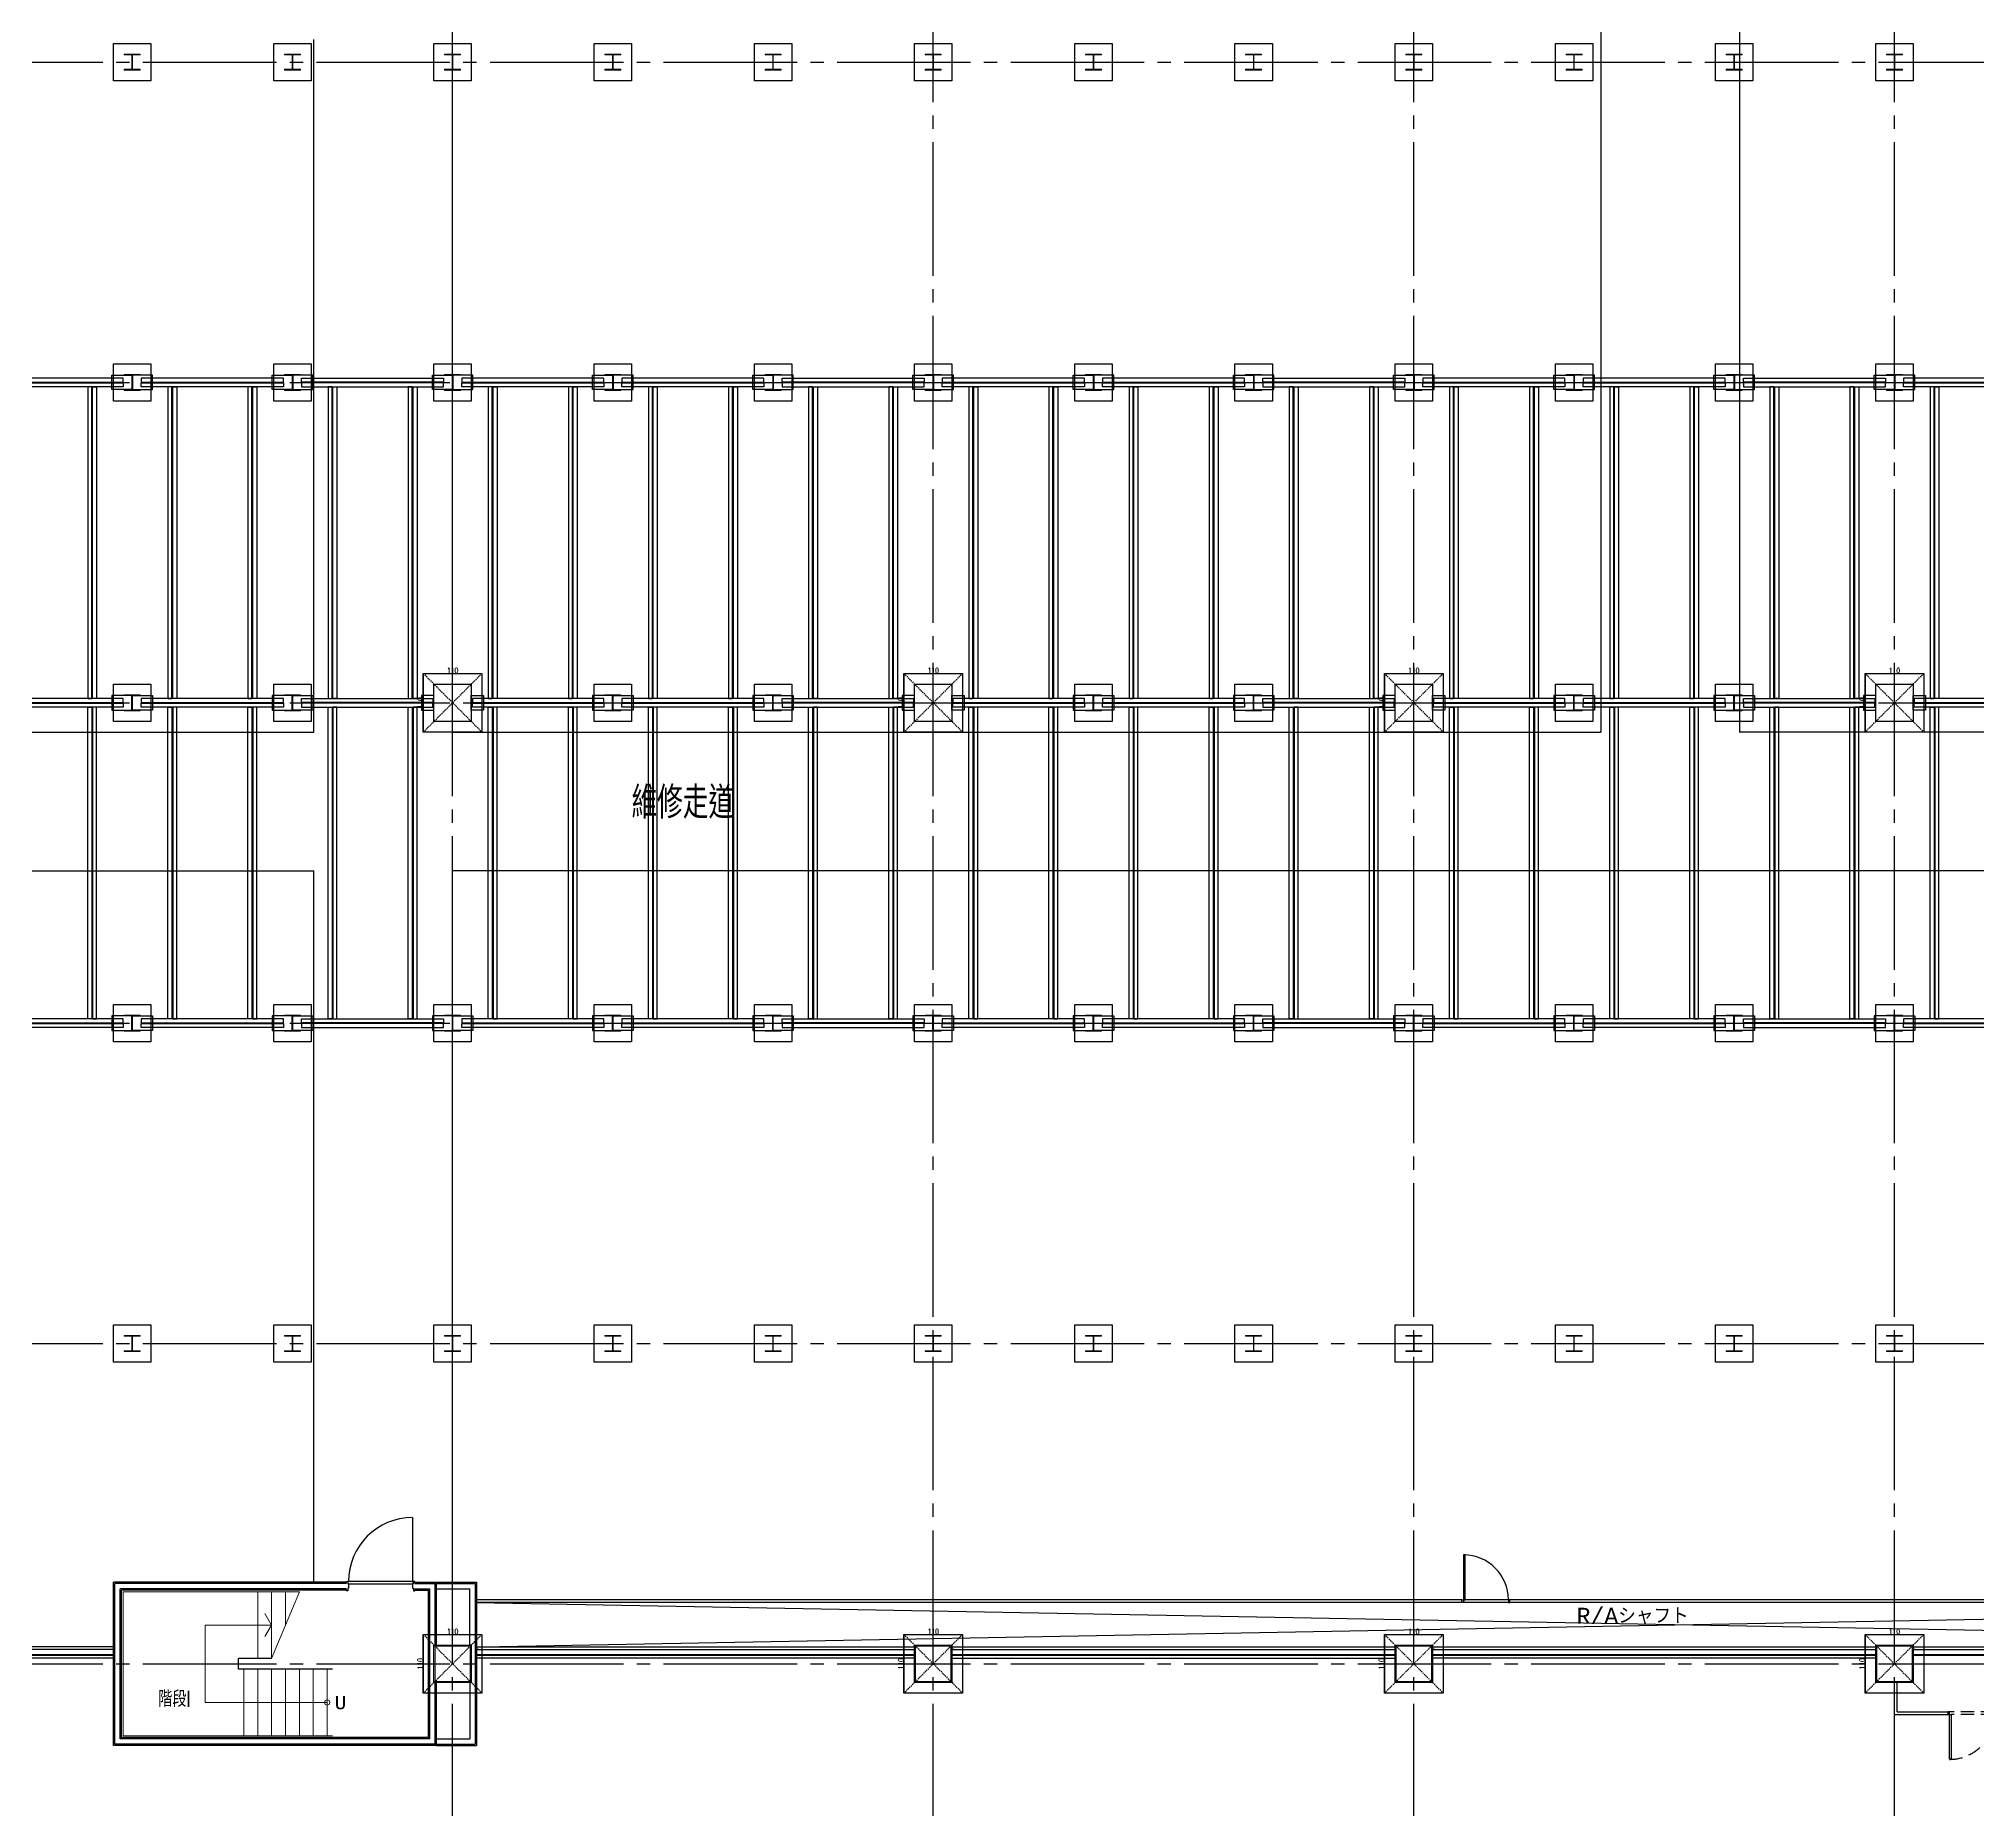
# Model space of a CAD drawing. Extents: x -18489 to 195597, y -1599 to 112111.
# Drawn here: x 5585 to 9215, y 14878 to 18194 of the extents above; entities that cross this region are included whole.
import ezdxf
from ezdxf.enums import TextEntityAlignment as Align

# ---------------------------------------------------------------- set-up
doc = ezdxf.new("R2010")
doc.units = 0
doc.header["$LTSCALE"] = 100
doc.linetypes.add('X-N-FAB-L10$0$COL-CEN-LIN', pattern=[3.25, 2.5, -0.25, 0.25, -0.25])
doc.linetypes.add('X-N-FAB-L10$0$HIDDEN', pattern=[0.375, 0.25, -0.125])
for name, color, linetype in [('X-N-FAB-L10$0$08', 8, 'Continuous'), ('X-N-FAB-L10$0$BEAM', 8, 'Continuous'), ('X-N-FAB-L10$0$BLOCK', 8, 'Continuous'), ('X-N-FAB-L10$0$CCL', 8, 'X-N-FAB-L10$0$COL-CEN-LIN'), ('X-N-FAB-L10$0$COL', 8, 'Continuous'), ('X-N-FAB-L10$0$COL-S', 8, 'Continuous'), ('X-N-FAB-L10$0$DOOR', 8, 'Continuous'), ('X-N-FAB-L10$0$HR', 8, 'Continuous'), ('X-N-FAB-L10$0$WALL-P', 8, 'Continuous')]:
    doc.layers.add(name, color=color, linetype=linetype)
doc.layers.add('X-N-FAB-L10$0$ARC', color=8, linetype='Continuous', lineweight=0)
doc.layers.add('X-N-FAB-L10$0$STEEL1', color=8, linetype='Continuous', lineweight=0)
doc.styles.add('X-N-FAB-L10$0$ATS', font='monotxt.shx', dxfattribs={"bigfont": 'BIGFONT.shx'})
doc.styles.add('X-N-FAB-L10$0$CHINA', font='simplex.shx', dxfattribs={"width": 0.75, "bigfont": 'chineset.shx'})
doc.styles.add('X-N-FAB-L10$0$DIM', font='simplex.shx', dxfattribs={"width": 0.67, "bigfont": 'chineset.shx'})
doc.styles.add('X-N-FAB-L10$0$ROMS', font='ROMANS', dxfattribs={"bigfont": 'EXTFONT'})
doc.dimstyles.new('X-N-FAB-L10$0$JJP_005_defpoint', dxfattribs={"dimtxt": 20, "dimasz": 0.5, "dimexe": 0.5, "dimexo": 0.5, "dimgap": 0.5, "dimtad": 1, "dimdsep": 46, "dimtxsty": 'X-N-FAB-L10$0$DIM', "dimblk": 'X-N-FAB-L10$0$_None', "dimcen": 10, "dimclrd": 256, "dimclre": 256, "dimclrt": 256, "dimadec": 0, "dimazin": 0, "dimtfac": 1, "dimtix": 1, "dimtmove": 2, "dimatfit": 3, "dimldrblk": 'X-N-FAB-L10$0$_None', "dimfxl": 0.5, "dimtolj": 1, "dimtzin": 0, "dimarcsym": 0})

# ---------------------------------------------------------------- blocks, each defined once
blk = doc.blocks.new('*D2397')
at = {"layer": 'DefPoints', "lineweight": -2, "transparency": 16777216}
blk.add_line((0, 0), (110, 0), dxfattribs=at)
at = {"layer": 'DefPoints', "color": 0, "transparency": 16777216}
for p in [(0, 0), (110, 0), (110, 0)]:
    blk.add_point(p, dxfattribs=at)
at = {"layer": 'DefPoints', "transparency": 16777216, "insert": (55, 5.5), "char_height": 10, "attachment_point": 5, "style": 'X-N-FAB-L10$0$DIM'}
blk.add_mtext('\\A1;110', dxfattribs=at)
blk = doc.blocks.new('X-N-FAB-L10$0$_None')
blk = doc.blocks.new('*D2398')
at = {"layer": 'DefPoints', "lineweight": -2, "transparency": 16777216}
blk.add_line((0, 0), (0, -110), dxfattribs=at)
at = {"layer": 'DefPoints', "color": 0, "transparency": 16777216}
for p in [(0, 0), (0, -110), (0, -110)]:
    blk.add_point(p, dxfattribs=at)
at = {"layer": 'DefPoints', "transparency": 16777216, "insert": (-5.5, -55), "char_height": 10, "attachment_point": 5, "rotation": 90, "style": 'X-N-FAB-L10$0$DIM'}
blk.add_mtext('\\A1;110', dxfattribs=at)
blk = doc.blocks.new('X-N-FAB-L10$0$A$C08dda4ec')
at = {"layer": 'X-N-FAB-L10$0$COL'}
blk.add_lwpolyline([(0, 70), (70, 70), (70, 0), (0, 0)], close=True, dxfattribs=at)
at = {"layer": 'X-N-FAB-L10$0$STEEL1'}
blk.add_lwpolyline([(20, 50), (50, 50), (50, 48.5), (35.5, 48.5), (35.5, 21.5), (50, 21.5), (50, 20), (20, 20), (20, 21.5), (34.5, 21.5), (34.5, 48.5), (20, 48.5)], close=True, dxfattribs=at)
blk = doc.blocks.new('X-N-FAB-L10$0$A$C377d6a83')
at = {"layer": 'X-N-FAB-L10$0$DOOR', "linetype": 'Continuous'}
for points in [[(87, 5), (84, 5), (84, 88.9), (87, 88.9)], [(0, 5), (3, 5), (3, 0), (0, 0)], [(87, 0), (90, 0), (90, 5), (87, 5)]]:
    blk.add_lwpolyline(points, close=True, dxfattribs=at)
at = {"layer": 'X-N-FAB-L10$0$DOOR', "linetype": 'X-N-FAB-L10$0$HIDDEN'}
for points in [[(3, 5), (84, 5)], [(3, 0), (87, 0)]]:
    blk.add_lwpolyline(points, dxfattribs=at)
blk.add_arc((87, 5), 84, 90, 180, dxfattribs=at)
blk = doc.blocks.new('X-N-FAB-L10$0$A$C4634a148')
at = {"layer": 'X-N-FAB-L10$0$08'}
for points in [[(3582.5, 5421.8), (3316.5, 5421.8), (3316.5, 5414.3), (3582.5, 5414.3)], [(3582.5, 5405.2), (3316.5, 5405.2), (3316.5, 5412.7), (3582.5, 5412.7)], [(3599, 5400), (3561.5, 5400), (3561.5, 5427), (3599, 5427)], [(3600, 5400), (3637.5, 5400), (3637.5, 5427), (3600, 5427)], [(3882.5, 5421.8), (3616.5, 5421.8), (3616.5, 5414.3), (3882.5, 5414.3)], [(3882.5, 5405.2), (3616.5, 5405.2), (3616.5, 5412.7), (3882.5, 5412.7)], [(3899, 5400), (3861.5, 5400), (3861.5, 5427), (3899, 5427)], [(3900, 5400), (3937.5, 5400), (3937.5, 5427), (3900, 5427)], [(3916.5, 5421.8), (4182.5, 5421.8), (4182.5, 5414.3), (3916.5, 5414.3)], [(3916.5, 5405.2), (4182.5, 5405.2), (4182.5, 5412.7), (3916.5, 5412.7)], [(4199, 5400), (4161.5, 5400), (4161.5, 5427), (4199, 5427)], [(4200, 5400), (4237.5, 5400), (4237.5, 5427), (4200, 5427)], [(4482.5, 5421.8), (4216.5, 5421.8), (4216.5, 5414.3), (4482.5, 5414.3)], [(4482.5, 5405.2), (4216.5, 5405.2), (4216.5, 5412.7), (4482.5, 5412.7)], [(4499, 5400), (4461.5, 5400), (4461.5, 5427), (4499, 5427)], [(4500, 5400), (4537.5, 5400), (4537.5, 5427), (4500, 5427)], [(4782.5, 5421.8), (4516.5, 5421.8), (4516.5, 5414.3), (4782.5, 5414.3)], [(4782.5, 5405.2), (4516.5, 5405.2), (4516.5, 5412.7), (4782.5, 5412.7)], [(4799, 5400), (4761.5, 5400), (4761.5, 5427), (4799, 5427)], [(4800, 5400), (4837.5, 5400), (4837.5, 5427), (4800, 5427)], [(4816.5, 5421.8), (5082.5, 5421.8), (5082.5, 5414.3), (4816.5, 5414.3)], [(4816.5, 5405.2), (5082.5, 5405.2), (5082.5, 5412.7), (4816.5, 5412.7)], [(5099, 5400), (5061.5, 5400), (5061.5, 5427), (5099, 5427)], [(5100, 5400), (5137.5, 5400), (5137.5, 5427), (5100, 5427)], [(5382.5, 5421.8), (5116.5, 5421.8), (5116.5, 5414.3), (5382.5, 5414.3)], [(5382.5, 5405.2), (5116.5, 5405.2), (5116.5, 5412.7), (5382.5, 5412.7)], [(5399, 5400), (5361.5, 5400), (5361.5, 5427), (5399, 5427)], [(5400, 5400), (5437.5, 5400), (5437.5, 5427), (5400, 5427)], [(5682.5, 5421.8), (5416.5, 5421.8), (5416.5, 5414.3), (5682.5, 5414.3)], [(5682.5, 5405.2), (5416.5, 5405.2), (5416.5, 5412.7), (5682.5, 5412.7)], [(5699, 5400), (5661.5, 5400), (5661.5, 5427), (5699, 5427)], [(5700, 5400), (5737.5, 5400), (5737.5, 5427), (5700, 5427)], [(5716.5, 5421.8), (5982.5, 5421.8), (5982.5, 5414.3), (5716.5, 5414.3)], [(5716.5, 5405.2), (5982.5, 5405.2), (5982.5, 5412.7), (5716.5, 5412.7)], [(5999, 5400), (5961.5, 5400), (5961.5, 5427), (5999, 5427)], [(6000, 5400), (6037.5, 5400), (6037.5, 5427), (6000, 5427)], [(6282.5, 5421.8), (6016.5, 5421.8), (6016.5, 5414.3), (6282.5, 5414.3)], [(6282.5, 5405.2), (6016.5, 5405.2), (6016.5, 5412.7), (6282.5, 5412.7)], [(6299, 5400), (6261.5, 5400), (6261.5, 5427), (6299, 5427)], [(6300, 5400), (6337.5, 5400), (6337.5, 5427), (6300, 5427)], [(6582.5, 5421.8), (6316.5, 5421.8), (6316.5, 5414.3), (6582.5, 5414.3)], [(6582.5, 5405.2), (6316.5, 5405.2), (6316.5, 5412.7), (6582.5, 5412.7)], [(6599, 5400), (6561.5, 5400), (6561.5, 5427), (6599, 5427)], [(6600, 5400), (6637.5, 5400), (6637.5, 5427), (6600, 5427)], [(6616.5, 5421.8), (6882.5, 5421.8), (6882.5, 5414.3), (6616.5, 5414.3)], [(6616.5, 5405.2), (6882.5, 5405.2), (6882.5, 5412.7), (6616.5, 5412.7)], [(6899, 5400), (6861.5, 5400), (6861.5, 5427), (6899, 5427)], [(6900, 5400), (6937.5, 5400), (6937.5, 5427), (6900, 5427)], [(7182.5, 5421.8), (6916.5, 5421.8), (6916.5, 5414.3), (7182.5, 5414.3)], [(7182.5, 5405.2), (6916.5, 5405.2), (6916.5, 5412.7), (7182.5, 5412.7)], [(3516.2, 5405.2), (3516.2, 4821.8), (3523.7, 4821.8), (3523.7, 5405.2)], [(3532.8, 5405.2), (3532.8, 4821.8), (3525.3, 4821.8), (3525.3, 5405.2)], [(3666.2, 5405.2), (3666.2, 4821.8), (3673.7, 4821.8), (3673.7, 5405.2)], [(3682.8, 5405.2), (3682.8, 4821.8), (3675.3, 4821.8), (3675.3, 5405.2)], [(3816.2, 5405.2), (3816.2, 4821.8), (3823.7, 4821.8), (3823.7, 5405.2)], [(3832.8, 5405.2), (3832.8, 4821.8), (3825.3, 4821.8), (3825.3, 5405.2)], [(3966.2, 5405.2), (3966.2, 4821.8), (3973.7, 4821.8), (3973.7, 5405.2)], [(3982.8, 5405.2), (3982.8, 4821.8), (3975.3, 4821.8), (3975.3, 5405.2)], [(4116.2, 5405.2), (4116.2, 4821.8), (4123.7, 4821.8), (4123.7, 5405.2)], [(4132.8, 5405.2), (4132.8, 4821.8), (4125.3, 4821.8), (4125.3, 5405.2)], [(4266.2, 5405.2), (4266.2, 4821.8), (4273.7, 4821.8), (4273.7, 5405.2)], [(4282.8, 5405.2), (4282.8, 4821.8), (4275.3, 4821.8), (4275.3, 5405.2)], [(4416.2, 5405.2), (4416.2, 4821.8), (4423.7, 4821.8), (4423.7, 5405.2)], [(4432.8, 5405.2), (4432.8, 4821.8), (4425.3, 4821.8), (4425.3, 5405.2)], [(4566.2, 5405.2), (4566.2, 4821.8), (4573.7, 4821.8), (4573.7, 5405.2)], [(4582.8, 5405.2), (4582.8, 4821.8), (4575.3, 4821.8), (4575.3, 5405.2)], [(4716.2, 5405.2), (4716.2, 4821.8), (4723.7, 4821.8), (4723.7, 5405.2)], [(4732.8, 5405.2), (4732.8, 4821.8), (4725.3, 4821.8), (4725.3, 5405.2)], [(4866.2, 5405.2), (4866.2, 4821.8), (4873.7, 4821.8), (4873.7, 5405.2)], [(4882.8, 5405.2), (4882.8, 4821.8), (4875.3, 4821.8), (4875.3, 5405.2)], [(5016.2, 5405.2), (5016.2, 4821.8), (5023.7, 4821.8), (5023.7, 5405.2)], [(5032.8, 5405.2), (5032.8, 4821.8), (5025.3, 4821.8), (5025.3, 5405.2)], [(5166.2, 5405.2), (5166.2, 4821.8), (5173.7, 4821.8), (5173.7, 5405.2)], [(5182.8, 5405.2), (5182.8, 4821.8), (5175.3, 4821.8), (5175.3, 5405.2)], [(5316.2, 5405.2), (5316.2, 4821.8), (5323.7, 4821.8), (5323.7, 5405.2)], [(5332.8, 5405.2), (5332.8, 4821.8), (5325.3, 4821.8), (5325.3, 5405.2)], [(5466.2, 5405.2), (5466.2, 4821.8), (5473.7, 4821.8), (5473.7, 5405.2)], [(5482.8, 5405.2), (5482.8, 4821.8), (5475.3, 4821.8), (5475.3, 5405.2)], [(5616.2, 5405.2), (5616.2, 4821.8), (5623.7, 4821.8), (5623.7, 5405.2)], [(5632.8, 5405.2), (5632.8, 4821.8), (5625.3, 4821.8), (5625.3, 5405.2)], [(5766.2, 5405.2), (5766.2, 4821.8), (5773.7, 4821.8), (5773.7, 5405.2)], [(5782.8, 5405.2), (5782.8, 4821.8), (5775.3, 4821.8), (5775.3, 5405.2)], [(5916.2, 5405.2), (5916.2, 4821.8), (5923.7, 4821.8), (5923.7, 5405.2)], [(5932.8, 5405.2), (5932.8, 4821.8), (5925.3, 4821.8), (5925.3, 5405.2)], [(6066.2, 5405.2), (6066.2, 4821.8), (6073.7, 4821.8), (6073.7, 5405.2)], [(6082.8, 5405.2), (6082.8, 4821.8), (6075.3, 4821.8), (6075.3, 5405.2)], [(6216.2, 5405.2), (6216.2, 4821.8), (6223.7, 4821.8), (6223.7, 5405.2)], [(6232.8, 5405.2), (6232.8, 4821.8), (6225.3, 4821.8), (6225.3, 5405.2)], [(6366.2, 5405.2), (6366.2, 4821.8), (6373.7, 4821.8), (6373.7, 5405.2)], [(6382.8, 5405.2), (6382.8, 4821.8), (6375.3, 4821.8), (6375.3, 5405.2)], [(6516.2, 5405.2), (6516.2, 4821.8), (6523.7, 4821.8), (6523.7, 5405.2)], [(6532.8, 5405.2), (6532.8, 4821.8), (6525.3, 4821.8), (6525.3, 5405.2)], [(6666.2, 5405.2), (6666.2, 4821.8), (6673.7, 4821.8), (6673.7, 5405.2)], [(6682.8, 5405.2), (6682.8, 4821.8), (6675.3, 4821.8), (6675.3, 5405.2)], [(6816.2, 5405.2), (6816.2, 4821.8), (6823.7, 4821.8), (6823.7, 5405.2)], [(6832.8, 5405.2), (6832.8, 4821.8), (6825.3, 4821.8), (6825.3, 5405.2)], [(6966.2, 5405.2), (6966.2, 4821.8), (6973.7, 4821.8), (6973.7, 5405.2)], [(6982.8, 5405.2), (6982.8, 4821.8), (6975.3, 4821.8), (6975.3, 5405.2)], [(3582.5, 4821.8), (3336.5, 4821.8), (3336.5, 4814.3), (3582.5, 4814.3)], [(3582.5, 4805.2), (3336.5, 4805.2), (3336.5, 4812.7), (3582.5, 4812.7)], [(3516.2, 4221.8), (3516.2, 4805.2), (3523.7, 4805.2), (3523.7, 4221.8)], [(3532.8, 4221.8), (3532.8, 4805.2), (3525.3, 4805.2), (3525.3, 4221.8)], [(3599, 4827), (3561.5, 4827), (3561.5, 4800), (3599, 4800)], [(3600, 4827), (3637.5, 4827), (3637.5, 4800), (3600, 4800)], [(3882.5, 4821.8), (3616.5, 4821.8), (3616.5, 4814.3), (3882.5, 4814.3)], [(3882.5, 4805.2), (3616.5, 4805.2), (3616.5, 4812.7), (3882.5, 4812.7)], [(3666.2, 4221.8), (3666.2, 4805.2), (3673.7, 4805.2), (3673.7, 4221.8)], [(3682.8, 4221.8), (3682.8, 4805.2), (3675.3, 4805.2), (3675.3, 4221.8)], [(3816.2, 4221.8), (3816.2, 4805.2), (3823.7, 4805.2), (3823.7, 4221.8)], [(3832.8, 4221.8), (3832.8, 4805.2), (3825.3, 4805.2), (3825.3, 4221.8)], [(3899, 4827), (3861.5, 4827), (3861.5, 4800), (3899, 4800)], [(3900, 4827), (3937.5, 4827), (3937.5, 4800), (3900, 4800)], [(3916.5, 4821.8), (4162.5, 4821.8), (4162.5, 4814.3), (3916.5, 4814.3)], [(3916.5, 4805.2), (4162.5, 4805.2), (4162.5, 4812.7), (3916.5, 4812.7)], [(3966.2, 4221.8), (3966.2, 4805.2), (3973.7, 4805.2), (3973.7, 4221.8)], [(3982.8, 4221.8), (3982.8, 4805.2), (3975.3, 4805.2), (3975.3, 4221.8)], [(4116.2, 4221.8), (4116.2, 4805.2), (4123.7, 4805.2), (4123.7, 4221.8)], [(4132.8, 4221.8), (4132.8, 4805.2), (4125.3, 4805.2), (4125.3, 4221.8)], [(4164.5, 4827), (4141.5, 4827), (4141.5, 4800), (4164.5, 4800)], [(4234.5, 4827), (4257.5, 4827), (4257.5, 4800), (4234.5, 4800)], [(4482.5, 4821.8), (4236.5, 4821.8), (4236.5, 4814.3), (4482.5, 4814.3)], [(4482.5, 4805.2), (4236.5, 4805.2), (4236.5, 4812.7), (4482.5, 4812.7)], [(4266.2, 4221.8), (4266.2, 4805.2), (4273.7, 4805.2), (4273.7, 4221.8)], [(4282.8, 4221.8), (4282.8, 4805.2), (4275.3, 4805.2), (4275.3, 4221.8)], [(4416.2, 4221.8), (4416.2, 4805.2), (4423.7, 4805.2), (4423.7, 4221.8)], [(4432.8, 4221.8), (4432.8, 4805.2), (4425.3, 4805.2), (4425.3, 4221.8)], [(4499, 4827), (4461.5, 4827), (4461.5, 4800), (4499, 4800)], [(4500, 4827), (4537.5, 4827), (4537.5, 4800), (4500, 4800)], [(4782.5, 4821.8), (4516.5, 4821.8), (4516.5, 4814.3), (4782.5, 4814.3)], [(4782.5, 4805.2), (4516.5, 4805.2), (4516.5, 4812.7), (4782.5, 4812.7)], [(4566.2, 4221.8), (4566.2, 4805.2), (4573.7, 4805.2), (4573.7, 4221.8)], [(4582.8, 4221.8), (4582.8, 4805.2), (4575.3, 4805.2), (4575.3, 4221.8)], [(4716.2, 4221.8), (4716.2, 4805.2), (4723.7, 4805.2), (4723.7, 4221.8)], [(4732.8, 4221.8), (4732.8, 4805.2), (4725.3, 4805.2), (4725.3, 4221.8)], [(4799, 4827), (4761.5, 4827), (4761.5, 4800), (4799, 4800)], [(4800, 4827), (4837.5, 4827), (4837.5, 4800), (4800, 4800)], [(4816.5, 4821.8), (5062.5, 4821.8), (5062.5, 4814.3), (4816.5, 4814.3)], [(4816.5, 4805.2), (5062.5, 4805.2), (5062.5, 4812.7), (4816.5, 4812.7)], [(4866.2, 4221.8), (4866.2, 4805.2), (4873.7, 4805.2), (4873.7, 4221.8)], [(4882.8, 4221.8), (4882.8, 4805.2), (4875.3, 4805.2), (4875.3, 4221.8)], [(5016.2, 4221.8), (5016.2, 4805.2), (5023.7, 4805.2), (5023.7, 4221.8)], [(5032.8, 4221.8), (5032.8, 4805.2), (5025.3, 4805.2), (5025.3, 4221.8)], [(5064.5, 4827), (5041.5, 4827), (5041.5, 4800), (5064.5, 4800)], [(5134.5, 4827), (5157.5, 4827), (5157.5, 4800), (5134.5, 4800)], [(5382.5, 4821.8), (5136.5, 4821.8), (5136.5, 4814.3), (5382.5, 4814.3)], [(5382.5, 4805.2), (5136.5, 4805.2), (5136.5, 4812.7), (5382.5, 4812.7)], [(5166.2, 4221.8), (5166.2, 4805.2), (5173.7, 4805.2), (5173.7, 4221.8)], [(5182.8, 4221.8), (5182.8, 4805.2), (5175.3, 4805.2), (5175.3, 4221.8)], [(5316.2, 4221.8), (5316.2, 4805.2), (5323.7, 4805.2), (5323.7, 4221.8)], [(5332.8, 4221.8), (5332.8, 4805.2), (5325.3, 4805.2), (5325.3, 4221.8)], [(5399, 4827), (5361.5, 4827), (5361.5, 4800), (5399, 4800)], [(5400, 4827), (5437.5, 4827), (5437.5, 4800), (5400, 4800)], [(5682.5, 4821.8), (5416.5, 4821.8), (5416.5, 4814.3), (5682.5, 4814.3)], [(5682.5, 4805.2), (5416.5, 4805.2), (5416.5, 4812.7), (5682.5, 4812.7)], [(5466.2, 4221.8), (5466.2, 4805.2), (5473.7, 4805.2), (5473.7, 4221.8)], [(5482.8, 4221.8), (5482.8, 4805.2), (5475.3, 4805.2), (5475.3, 4221.8)], [(5616.2, 4221.8), (5616.2, 4805.2), (5623.7, 4805.2), (5623.7, 4221.8)], [(5632.8, 4221.8), (5632.8, 4805.2), (5625.3, 4805.2), (5625.3, 4221.8)], [(5699, 4827), (5661.5, 4827), (5661.5, 4800), (5699, 4800)], [(5700, 4827), (5737.5, 4827), (5737.5, 4800), (5700, 4800)], [(5716.5, 4821.8), (5962.5, 4821.8), (5962.5, 4814.3), (5716.5, 4814.3)], [(5716.5, 4805.2), (5962.5, 4805.2), (5962.5, 4812.7), (5716.5, 4812.7)], [(5766.2, 4221.8), (5766.2, 4805.2), (5773.7, 4805.2), (5773.7, 4221.8)], [(5782.8, 4221.8), (5782.8, 4805.2), (5775.3, 4805.2), (5775.3, 4221.8)], [(5916.2, 4221.8), (5916.2, 4805.2), (5923.7, 4805.2), (5923.7, 4221.8)], [(5932.8, 4221.8), (5932.8, 4805.2), (5925.3, 4805.2), (5925.3, 4221.8)], [(5964.5, 4827), (5941.5, 4827), (5941.5, 4800), (5964.5, 4800)], [(6034.5, 4827), (6057.5, 4827), (6057.5, 4800), (6034.5, 4800)], [(6282.5, 4821.8), (6036.5, 4821.8), (6036.5, 4814.3), (6282.5, 4814.3)], [(6282.5, 4805.2), (6036.5, 4805.2), (6036.5, 4812.7), (6282.5, 4812.7)], [(6066.2, 4221.8), (6066.2, 4805.2), (6073.7, 4805.2), (6073.7, 4221.8)], [(6082.8, 4221.8), (6082.8, 4805.2), (6075.3, 4805.2), (6075.3, 4221.8)], [(6216.2, 4221.8), (6216.2, 4805.2), (6223.7, 4805.2), (6223.7, 4221.8)], [(6232.8, 4221.8), (6232.8, 4805.2), (6225.3, 4805.2), (6225.3, 4221.8)], [(6299, 4827), (6261.5, 4827), (6261.5, 4800), (6299, 4800)], [(6300, 4827), (6337.5, 4827), (6337.5, 4800), (6300, 4800)], [(6582.5, 4821.8), (6316.5, 4821.8), (6316.5, 4814.3), (6582.5, 4814.3)], [(6582.5, 4805.2), (6316.5, 4805.2), (6316.5, 4812.7), (6582.5, 4812.7)], [(6366.2, 4221.8), (6366.2, 4805.2), (6373.7, 4805.2), (6373.7, 4221.8)], [(6382.8, 4221.8), (6382.8, 4805.2), (6375.3, 4805.2), (6375.3, 4221.8)], [(6516.2, 4221.8), (6516.2, 4805.2), (6523.7, 4805.2), (6523.7, 4221.8)], [(6532.8, 4221.8), (6532.8, 4805.2), (6525.3, 4805.2), (6525.3, 4221.8)], [(6599, 4827), (6561.5, 4827), (6561.5, 4800), (6599, 4800)], [(6600, 4827), (6637.5, 4827), (6637.5, 4800), (6600, 4800)], [(6616.5, 4821.8), (6862.5, 4821.8), (6862.5, 4814.3), (6616.5, 4814.3)], [(6616.5, 4805.2), (6862.5, 4805.2), (6862.5, 4812.7), (6616.5, 4812.7)], [(6666.2, 4221.8), (6666.2, 4805.2), (6673.7, 4805.2), (6673.7, 4221.8)], [(6682.8, 4221.8), (6682.8, 4805.2), (6675.3, 4805.2), (6675.3, 4221.8)], [(6816.2, 4221.8), (6816.2, 4805.2), (6823.7, 4805.2), (6823.7, 4221.8)], [(6832.8, 4221.8), (6832.8, 4805.2), (6825.3, 4805.2), (6825.3, 4221.8)], [(6864.5, 4827), (6841.5, 4827), (6841.5, 4800), (6864.5, 4800)], [(6934.5, 4827), (6957.5, 4827), (6957.5, 4800), (6934.5, 4800)], [(7182.5, 4821.8), (6936.5, 4821.8), (6936.5, 4814.3), (7182.5, 4814.3)], [(7182.5, 4805.2), (6936.5, 4805.2), (6936.5, 4812.7), (7182.5, 4812.7)], [(6966.2, 4221.8), (6966.2, 4805.2), (6973.7, 4805.2), (6973.7, 4221.8)], [(6982.8, 4221.8), (6982.8, 4805.2), (6975.3, 4805.2), (6975.3, 4221.8)], [(3582.5, 4221.8), (3316.5, 4221.8), (3316.5, 4214.3), (3582.5, 4214.3)], [(3582.5, 4205.2), (3316.5, 4205.2), (3316.5, 4212.7), (3582.5, 4212.7)], [(3599, 4227), (3561.5, 4227), (3561.5, 4200), (3599, 4200)], [(3600, 4227), (3637.5, 4227), (3637.5, 4200), (3600, 4200)], [(3882.5, 4221.8), (3616.5, 4221.8), (3616.5, 4214.3), (3882.5, 4214.3)], [(3882.5, 4205.2), (3616.5, 4205.2), (3616.5, 4212.7), (3882.5, 4212.7)], [(3899, 4227), (3861.5, 4227), (3861.5, 4200), (3899, 4200)], [(3900, 4227), (3937.5, 4227), (3937.5, 4200), (3900, 4200)], [(3916.5, 4221.8), (4182.5, 4221.8), (4182.5, 4214.3), (3916.5, 4214.3)], [(3916.5, 4205.2), (4182.5, 4205.2), (4182.5, 4212.7), (3916.5, 4212.7)], [(4199, 4227), (4161.5, 4227), (4161.5, 4200), (4199, 4200)], [(4200, 4227), (4237.5, 4227), (4237.5, 4200), (4200, 4200)], [(4482.5, 4221.8), (4216.5, 4221.8), (4216.5, 4214.3), (4482.5, 4214.3)], [(4482.5, 4205.2), (4216.5, 4205.2), (4216.5, 4212.7), (4482.5, 4212.7)], [(4499, 4227), (4461.5, 4227), (4461.5, 4200), (4499, 4200)], [(4500, 4227), (4537.5, 4227), (4537.5, 4200), (4500, 4200)], [(4782.5, 4221.8), (4516.5, 4221.8), (4516.5, 4214.3), (4782.5, 4214.3)], [(4782.5, 4205.2), (4516.5, 4205.2), (4516.5, 4212.7), (4782.5, 4212.7)], [(4799, 4227), (4761.5, 4227), (4761.5, 4200), (4799, 4200)], [(4800, 4227), (4837.5, 4227), (4837.5, 4200), (4800, 4200)], [(4816.5, 4221.8), (5082.5, 4221.8), (5082.5, 4214.3), (4816.5, 4214.3)], [(4816.5, 4205.2), (5082.5, 4205.2), (5082.5, 4212.7), (4816.5, 4212.7)], [(5099, 4227), (5061.5, 4227), (5061.5, 4200), (5099, 4200)], [(5100, 4227), (5137.5, 4227), (5137.5, 4200), (5100, 4200)], [(5382.5, 4221.8), (5116.5, 4221.8), (5116.5, 4214.3), (5382.5, 4214.3)], [(5382.5, 4205.2), (5116.5, 4205.2), (5116.5, 4212.7), (5382.5, 4212.7)], [(5399, 4227), (5361.5, 4227), (5361.5, 4200), (5399, 4200)], [(5400, 4227), (5437.5, 4227), (5437.5, 4200), (5400, 4200)], [(5682.5, 4221.8), (5416.5, 4221.8), (5416.5, 4214.3), (5682.5, 4214.3)], [(5682.5, 4205.2), (5416.5, 4205.2), (5416.5, 4212.7), (5682.5, 4212.7)], [(5699, 4227), (5661.5, 4227), (5661.5, 4200), (5699, 4200)], [(5700, 4227), (5737.5, 4227), (5737.5, 4200), (5700, 4200)], [(5716.5, 4221.8), (5982.5, 4221.8), (5982.5, 4214.3), (5716.5, 4214.3)], [(5716.5, 4205.2), (5982.5, 4205.2), (5982.5, 4212.7), (5716.5, 4212.7)], [(5999, 4227), (5961.5, 4227), (5961.5, 4200), (5999, 4200)], [(6000, 4227), (6037.5, 4227), (6037.5, 4200), (6000, 4200)], [(6282.5, 4221.8), (6016.5, 4221.8), (6016.5, 4214.3), (6282.5, 4214.3)], [(6282.5, 4205.2), (6016.5, 4205.2), (6016.5, 4212.7), (6282.5, 4212.7)], [(6299, 4227), (6261.5, 4227), (6261.5, 4200), (6299, 4200)], [(6300, 4227), (6337.5, 4227), (6337.5, 4200), (6300, 4200)], [(6582.5, 4221.8), (6316.5, 4221.8), (6316.5, 4214.3), (6582.5, 4214.3)], [(6582.5, 4205.2), (6316.5, 4205.2), (6316.5, 4212.7), (6582.5, 4212.7)], [(6599, 4227), (6561.5, 4227), (6561.5, 4200), (6599, 4200)], [(6600, 4227), (6637.5, 4227), (6637.5, 4200), (6600, 4200)], [(6616.5, 4221.8), (6882.5, 4221.8), (6882.5, 4214.3), (6616.5, 4214.3)], [(6616.5, 4205.2), (6882.5, 4205.2), (6882.5, 4212.7), (6616.5, 4212.7)], [(6899, 4227), (6861.5, 4227), (6861.5, 4200), (6899, 4200)], [(6900, 4227), (6937.5, 4227), (6937.5, 4200), (6900, 4200)], [(7182.5, 4221.8), (6916.5, 4221.8), (6916.5, 4214.3), (7182.5, 4214.3)], [(7182.5, 4205.2), (6916.5, 4205.2), (6916.5, 4212.7), (7182.5, 4212.7)]]:
    blk.add_lwpolyline(points, close=True, dxfattribs=at)
blk = doc.blocks.new('*U2396')
at = {"layer": 'DefPoints', "linetype": 'X-N-FAB-L10$0$HIDDEN', "ltscale": 0.1}
for p, q in [((110, 0), (0, -110)), ((0, 0), (110, -110))]:
    blk.add_line(p, q, dxfattribs=at)
at = {"layer": 'X-N-FAB-L10$0$COL', "ltscale": 0.1}
blk.add_lwpolyline([(0, 0), (110, 0), (110, -110), (0, -110)], close=True, dxfattribs=at)
at = {"layer": 'DefPoints'}
dim = blk.add_linear_dim(base=(0, -110), p1=(0, 0), p2=(0, -110), angle=90, dimstyle='X-N-FAB-L10$0$JJP_005_defpoint', override={"dimtxt": 10}, dxfattribs=at)
dim.commit()
dim.dimension.update_dxf_attribs({"geometry": '*D2398', "text_midpoint": (-5.5, -55)})
dim = blk.add_linear_dim(base=(110, 0), p1=(0, 0), p2=(110, 0), dimstyle='X-N-FAB-L10$0$JJP_005_defpoint', override={"dimtxt": 10}, dxfattribs=at)
dim.commit()
dim.dimension.update_dxf_attribs({"geometry": '*D2397', "text_midpoint": (55, 5.5)})
blk = doc.blocks.new('X-N-FAB-L10$0$A$C467ba2ca')
at = {"layer": 'X-N-FAB-L10$0$CCL'}
for p, q in [((-20650, 0), (-20650, 9160)), ((-19750, 0), (-19750, 9160)), ((-18850, 0), (-18850, 9160)), ((-17950, 0), (-17950, 9160)), ((-27730, 7550), (360, 7550)), ((-27730, 6950), (360, 6950)), ((-27730, 6350), (360, 6350)), ((-27730, 5750), (360, 5750)), ((-27730, 5150), (360, 5150)), ((-27730, 4550), (360, 4550))]:
    blk.add_line(p, q, dxfattribs=at)
at = {"layer": 'X-N-FAB-L10$0$COL-S'}
for points in [[(-20685, 6385), (-20615, 6385), (-20615, 6315), (-20685, 6315)], [(-19785, 6385), (-19715, 6385), (-19715, 6315), (-19785, 6315)], [(-18885, 6385), (-18815, 6385), (-18815, 6315), (-18885, 6315)], [(-17985, 6385), (-17915, 6385), (-17915, 6315), (-17985, 6315)], [(-20685, 4585), (-20615, 4585), (-20615, 4515), (-20685, 4515)], [(-19785, 4585), (-19715, 4585), (-19715, 4515), (-19785, 4515)], [(-18885, 4585), (-18815, 4585), (-18815, 4515), (-18885, 4515)], [(-17985, 4585), (-17915, 4585), (-17915, 4515), (-17985, 4515)]]:
    blk.add_lwpolyline(points, close=True, dxfattribs=at)
at = {"layer": 'X-N-FAB-L10$0$BEAM'}
for p in [(-20705, 6405), (-19805, 6405), (-18905, 6405), (-18005, 6405), (-20705, 4605), (-19805, 4605), (-18905, 4605), (-18005, 4605)]:
    blk.add_blockref('*U2396', p, dxfattribs=at)
at = {"layer": 'X-N-FAB-L10$0$COL'}
for p in [(-21285, 7515), (-20985, 7515), (-20685, 7515), (-20385, 7515), (-20085, 7515), (-19785, 7515), (-19485, 7515), (-19185, 7515), (-18885, 7515), (-18585, 7515), (-18285, 7515), (-17985, 7515), (-21285, 6915), (-20985, 6915), (-20685, 6915), (-20385, 6915), (-20085, 6915), (-19785, 6915), (-19485, 6915), (-19185, 6915), (-18885, 6915), (-18585, 6915), (-18285, 6915), (-17985, 6915), (-21285, 6315), (-20985, 6315), (-20385, 6315), (-20085, 6315), (-19485, 6315), (-19185, 6315), (-18585, 6315), (-18285, 6315), (-21285, 5715), (-20985, 5715), (-20685, 5715), (-20385, 5715), (-20085, 5715), (-19785, 5715), (-19485, 5715), (-19185, 5715), (-18885, 5715), (-18585, 5715), (-18285, 5715), (-17985, 5715), (-21285, 5115), (-20985, 5115), (-20685, 5115), (-20385, 5115), (-20085, 5115), (-19785, 5115), (-19485, 5115), (-19185, 5115), (-18885, 5115), (-18585, 5115), (-18285, 5115), (-17985, 5115)]:
    blk.add_blockref('X-N-FAB-L10$0$A$C08dda4ec', p, dxfattribs=at)
blk = doc.blocks.new('X-N-FAB-L10')
at = {"layer": 'X-N-FAB-L10$0$08'}
for p, q in [((8510, 18630), (8510, 16895)), ((8770, 18630), (8770, 16895)), ((6100, 16895), (6100, 18192.5)), ((6360, 16895), (6360, 18192.5)), ((3310, 16895), (6100, 16895)), ((11500, 16895), (8770, 16895)), ((2195, 16635), (6100, 16635)), ((6100, 15303), (6100, 16635)), ((11500, 16635), (6360, 16635)), ((6360, 15303), (6360, 16635)), ((8250, 15270), (6405, 15270)), ((8250, 15265), (6405, 15265)), ((6405, 15265), (10915, 15182)), ((6415, 15182), (10915, 15265)), ((10920, 15270), (8340, 15270)), ((10915, 15265), (8340, 15265))]:
    blk.add_line(p, q, dxfattribs=at)
for points in [[(6360, 16895), (8510, 16895)], [(8337, 15265), (8253, 15265)], [(8337, 15270), (8256, 15270)]]:
    blk.add_lwpolyline(points, dxfattribs=at)
for points in [[(8253, 15270), (8256, 15270), (8256, 15353.946), (8253, 15353.946)], [(8253, 15265), (8250, 15265), (8250, 15270), (8253, 15270)], [(8340, 15270), (8337, 15270), (8337, 15265), (8340, 15265)]]:
    blk.add_lwpolyline(points, close=True, dxfattribs=at)
blk.add_arc((8253, 15270), 84, 0, 90, dxfattribs=at)
at = {"layer": 'X-N-FAB-L10$0$ARC'}
for p, q in [((5743, 15015), (5743, 15285)), ((6073, 15285), (5743, 15285)), ((5995, 15160), (5995, 15285)), ((6021, 15160), (6073, 15285)), ((6021, 15160), (6021, 15285)), ((6047, 15222.5), (6047, 15285)), ((5896.5, 15077.5), (5896.5, 15222.5)), ((6021, 15222.5), (5896.5, 15222.5)), ((5969, 15140), (5969, 15015)), ((5995, 15140), (5995, 15015)), ((6021, 15140), (6021, 15015)), ((6047, 15140), (6047, 15015)), ((6073, 15140), (6073, 15015)), ((6099, 15140), (6099, 15015)), ((6125, 15140), (6125, 15015)), ((6125, 15077.5), (5896.5, 15077.5)), ((6135, 15015), (5743, 15015))]:
    blk.add_line(p, q, dxfattribs=at)
blk.add_lwpolyline([(6008.5, 15244.151), (6021, 15222.5), (6008.5, 15200.849)], dxfattribs=at)
for points in [[(6305, 15095), (6415, 15095), (6415, 15205), (6305, 15205)], [(6325, 15115), (6325, 15185), (6395, 15185), (6395, 15115)], [(6327, 15117), (6327, 15183), (6393, 15183), (6393, 15117)], [(7205, 15095), (7315, 15095), (7315, 15205), (7205, 15205)], [(7225, 15115), (7225, 15185), (7295, 15185), (7295, 15115)], [(7227, 15117), (7227, 15183), (7293, 15183), (7293, 15117)], [(8105, 15095), (8215, 15095), (8215, 15205), (8105, 15205)], [(8125, 15115), (8125, 15185), (8195, 15185), (8195, 15115)], [(8127, 15117), (8127, 15183), (8193, 15183), (8193, 15117)], [(9005, 15095), (9115, 15095), (9115, 15205), (9005, 15205)], [(9025, 15115), (9025, 15185), (9095, 15185), (9095, 15115)], [(9027, 15117), (9027, 15183), (9093, 15183), (9093, 15117)]]:
    blk.add_lwpolyline(points, close=True, dxfattribs=at)
blk.add_circle((6125, 15077.5), 5, dxfattribs=at)
at = {"layer": 'X-N-FAB-L10$0$COL-S'}
for points in [[(6325, 16985), (6395, 16985), (6395, 16915), (6325, 16915)], [(7225, 16985), (7295, 16985), (7295, 16915), (7225, 16915)], [(8125, 16985), (8195, 16985), (8195, 16915), (8125, 16915)], [(9025, 16985), (9095, 16985), (9095, 16915), (9025, 16915)], [(6325, 15185), (6395, 15185), (6395, 15115), (6325, 15115)], [(7225, 15185), (7295, 15185), (7295, 15115), (7225, 15115)], [(8125, 15185), (8195, 15185), (8195, 15115), (8125, 15115)]]:
    blk.add_lwpolyline(points, close=True, dxfattribs=at)
at = {"layer": 'X-N-FAB-L10$0$DOOR'}
blk.add_line((6285, 15424), (6285, 15304), dxfattribs=at)
for points in [[(6161, 15301.5), (6161, 15304), (6163.5, 15304), (6163.5, 15299.5), (6165, 15299.5), (6165, 15291.5), (6163.5, 15291.5), (6163.5, 15287), (6161, 15287), (6161, 15289.5)], [(6289, 15301.5), (6289, 15304), (6286.5, 15304), (6286.5, 15299.5), (6285, 15299.5), (6285, 15291.5), (6286.5, 15291.5), (6286.5, 15287), (6289, 15287), (6289, 15289.5)]]:
    blk.add_lwpolyline(points, dxfattribs=at)
blk.add_lwpolyline([(6286, 15304), (6164, 15304), (6164, 15300), (6286, 15300)], close=True, dxfattribs=at)
blk.add_arc((6285, 15304), 120, 90, 180, dxfattribs=at)
at = {"layer": 'X-N-FAB-L10$0$HR'}
for p, q in [((6021, 15160), (5959, 15160)), ((5959, 15140), (5959, 15160)), ((6135, 15140), (5959, 15140))]:
    blk.add_line(p, q, dxfattribs=at)
at = {"layer": 'X-N-FAB-L10$0$WALL-P'}
for p, q in [((5725, 14997), (5725, 15303)), ((6161, 15303), (5725, 15303)), ((5727.5, 14999.5), (5727.5, 15300.5)), ((6161, 15300.5), (5727.5, 15300.5)), ((5737.5, 15009.5), (5737.5, 15290.5)), ((6161, 15290.5), (5737.5, 15290.5)), ((5740, 15012), (5740, 15288)), ((6161, 15288), (5740, 15288)), ((6289, 15303), (6330, 15303)), ((6289, 15300.5), (6327.5, 15300.5)), ((6289, 15290.5), (6317.5, 15290.5)), ((6289, 15288), (6315, 15288)), ((6315, 15012), (6315, 15288)), ((6317.5, 15009.5), (6317.5, 15290.5)), ((6327.5, 15185), (6327.5, 15300.5)), ((6330, 15185), (6330, 15303)), ((6330, 15303), (6405, 15303)), ((6330, 15300.5), (6402.5, 15300.5)), ((6330, 15290.5), (6392.5, 15290.5)), ((6392.5, 15185), (6392.5, 15290.5)), ((6402.5, 15300.5), (6402.5, 14999.5)), ((6405, 15303), (6405, 14997)), ((5725, 15182), (5495, 15182)), ((5725, 15177), (5495, 15177)), ((6405, 15182), (7225, 15182)), ((6405, 15177), (7225, 15177)), ((7295, 15182), (8125, 15182)), ((7295, 15177), (8125, 15177)), ((8195, 15182), (9025, 15182)), ((8195, 15177), (9025, 15177)), ((9095, 15182), (9925, 15182)), ((9095, 15177), (9925, 15177)), ((5725, 15167), (5495, 15167)), ((5725, 15165.75), (5495, 15165.75)), ((5725, 15160.75), (5495, 15160.75)), ((7225, 15167), (6405, 15167)), ((7225, 15165.75), (6405, 15165.75)), ((7225, 15160.75), (6405, 15160.75)), ((8125, 15167), (7295, 15167)), ((8125, 15165.75), (7295, 15165.75)), ((7295, 15160.75), (8125, 15160.75)), ((9025, 15167), (8195, 15167)), ((9025, 15165.75), (8195, 15165.75)), ((9025, 15160.75), (8195, 15160.75)), ((9925, 15167), (9095, 15167)), ((9925, 15165.75), (9095, 15165.75)), ((6327.5, 14999.5), (6327.5, 15115)), ((6330, 14997), (6330, 15115)), ((6392.5, 15115), (6392.5, 15009.5)), ((9060, 15055), (9060, 15115)), ((9065, 15060), (9065, 15115)), ((9060, 15055), (9160, 15055)), ((9065, 15060), (9160, 15060)), ((6330, 14997), (5725, 14997)), ((6327.5, 14999.5), (5727.5, 14999.5)), ((6317.5, 15009.5), (5737.5, 15009.5)), ((6315, 15012), (5740, 15012)), ((6330, 15009.5), (6392.5, 15009.5)), ((6330, 14999.5), (6402.5, 14999.5)), ((6330, 14997), (6405, 14997))]:
    blk.add_line(p, q, dxfattribs=at)
for points in [[(6409, 15176), (6409, 15177), (6405, 15177), (6405, 15167), (6409, 15167), (6409, 15168)], [(7221, 15176), (7221, 15177), (7225, 15177), (7225, 15167), (7221, 15167), (7221, 15168)], [(7299, 15176), (7299, 15177), (7295, 15177), (7295, 15167), (7299, 15167), (7299, 15168)], [(8121, 15176), (8121, 15177), (8125, 15177), (8125, 15167), (8121, 15167), (8121, 15168)], [(8199, 15176), (8199, 15177), (8195, 15177), (8195, 15167), (8199, 15167), (8199, 15168)], [(9021, 15176), (9021, 15177), (9025, 15177), (9025, 15167), (9021, 15167), (9021, 15168)], [(9099, 15176), (9099, 15177), (9095, 15177), (9095, 15167), (9099, 15167), (9099, 15168)]]:
    blk.add_lwpolyline(points, dxfattribs=at)
at = {"layer": 'X-N-FAB-L10$0$08'}
blk.add_blockref('X-N-FAB-L10$0$A$C4634a148', (2160.5, 12136.5), dxfattribs=at)
at = {"layer": 'X-N-FAB-L10$0$BEAM'}
for p in [(6305, 17005), (7205, 17005), (8105, 17005), (9005, 17005), (6305, 15205), (7205, 15205), (8105, 15205)]:
    blk.add_blockref('*U2396', p, dxfattribs=at)
at = {"layer": 'X-N-FAB-L10$0$BLOCK'}
blk.add_blockref('X-N-FAB-L10$0$A$C467ba2ca', (27010, 10600), dxfattribs=at)
at = {"layer": 'X-N-FAB-L10$0$COL'}
for p in [(5725, 18115), (6025, 18115), (6325, 18115), (6625, 18115), (6925, 18115), (7225, 18115), (7525, 18115), (7825, 18115), (8125, 18115), (8425, 18115), (8725, 18115), (9025, 18115), (5725, 17515), (6025, 17515), (6325, 17515), (6625, 17515), (6925, 17515), (7225, 17515), (7525, 17515), (7825, 17515), (8125, 17515), (8425, 17515), (8725, 17515), (9025, 17515), (5725, 16915), (6025, 16915), (6625, 16915), (6925, 16915), (7525, 16915), (7825, 16915), (8425, 16915), (8725, 16915), (5725, 16315), (6025, 16315), (6325, 16315), (6625, 16315), (6925, 16315), (7225, 16315), (7525, 16315), (7825, 16315), (8125, 16315), (8425, 16315), (8725, 16315), (9025, 16315), (5725, 15715), (6025, 15715), (6325, 15715), (6625, 15715), (6925, 15715), (7225, 15715), (7525, 15715), (7825, 15715), (8125, 15715), (8425, 15715), (8725, 15715), (9025, 15715)]:
    blk.add_blockref('X-N-FAB-L10$0$A$C08dda4ec', p, dxfattribs=at)
at = {"layer": 'X-N-FAB-L10$0$DOOR', "rotation": 180}
blk.add_blockref('X-N-FAB-L10$0$A$C377d6a83', (9250, 15060), dxfattribs=at)
at = {"layer": 'X-N-FAB-L10$0$08', "style": 'X-N-FAB-L10$0$CHINA', "width": 0.8}
blk.add_text('維修走道', height=60, dxfattribs=at).set_placement((6791, 16763.199), align=Align.MIDDLE_CENTER)
at = {"layer": 'X-N-FAB-L10$0$ARC', "style": 'X-N-FAB-L10$0$ATS'}
for s, height, p in [('R/Aシャフト', 30, (8569.706, 15239.887)), ('U', 25, (6150, 15077.5))]:
    blk.add_text(s, height=height, dxfattribs=at).set_placement(p, align=Align.MIDDLE_CENTER)
at = {"layer": 'X-N-FAB-L10$0$ARC', "style": 'X-N-FAB-L10$0$ROMS', "width": 0.8}
blk.add_text('階段I', height=30, dxfattribs=at).set_placement((5839.295, 15084.346), align=Align.MIDDLE_CENTER)

msp = doc.modelspace()

# ---------------------------------------------------------------- block references
msp.add_blockref('X-N-FAB-L10', (0, 0))

doc.saveas('drawing.dxf')
